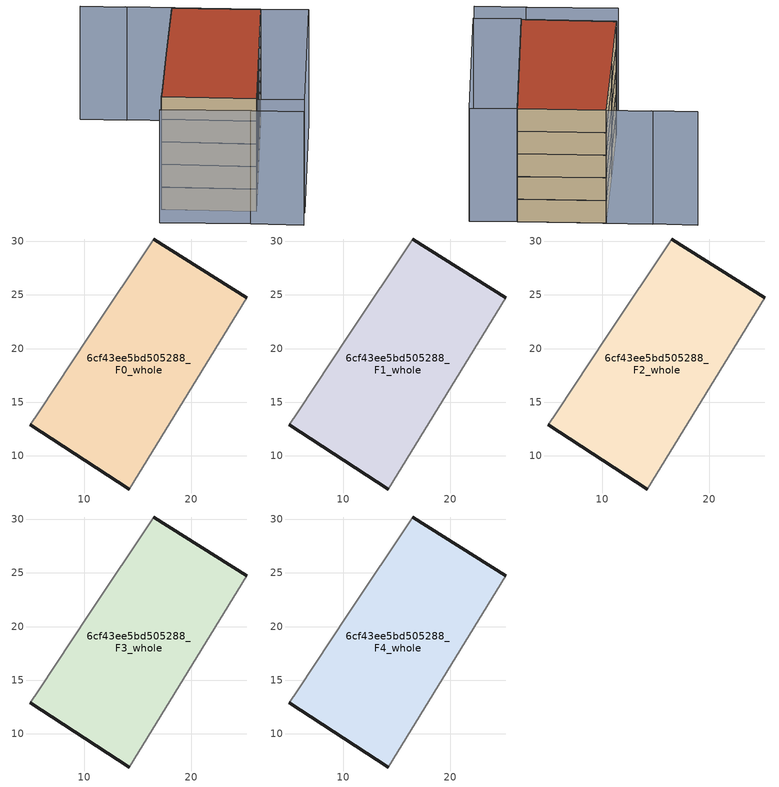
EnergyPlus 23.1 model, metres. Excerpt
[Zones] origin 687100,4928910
6cf43ee5bd505288_F0_whole
 floor ground (EU_floor_Construction): 14.22,6.92 25.16,24.76 16.47,30.21 10.45,21.2 5.78,14.06 4.97,12.91 z0
 wall outside (EU_wall_Construction): 14.22,6.92 4.97,12.91 / 16.47,30.21 25.16,24.76 z0:3
 wall adiabatic (EU_wall_Construction): 4.97,12.91 5.78,14.06 10.45,21.2 16.47,30.21 / 25.16,24.76 14.22,6.92 z0:3
6cf43ee5bd505288_F1_whole
 floor to 6cf43ee5bd505288_F0_whole (EU_floor_Construction): 14.22,6.92 25.15,24.76 16.47,30.21 10.45,21.2 5.77,14.06 4.97,12.91 z3
 wall outside (EU_wall_Construction): 14.22,6.92 4.97,12.91 / 16.47,30.21 25.16,24.76 z3:6
 wall adiabatic (EU_wall_Construction): 4.97,12.91 5.78,14.06 10.45,21.2 16.47,30.21 / 25.16,24.76 14.22,6.92 z3:6
6cf43ee5bd505288_F2_whole
 floor to 6cf43ee5bd505288_F1_whole (EU_floor_Construction): 14.22,6.92 25.15,24.76 16.47,30.21 10.45,21.2 5.77,14.06 4.97,12.91 z6
 wall outside (EU_wall_Construction): 14.22,6.92 4.97,12.91 / 16.47,30.21 25.16,24.76 z6:9
 wall adiabatic (EU_wall_Construction): 4.97,12.91 5.78,14.06 10.45,21.2 16.47,30.21 / 25.16,24.76 14.22,6.92 z6:9
6cf43ee5bd505288_F3_whole
 floor to 6cf43ee5bd505288_F2_whole (EU_floor_Construction): 14.22,6.92 25.15,24.76 16.47,30.21 10.45,21.2 5.77,14.06 4.97,12.91 z9
 wall outside (EU_wall_Construction): 14.22,6.92 4.97,12.91 / 16.47,30.21 25.16,24.76 z9:12
 wall adiabatic (EU_wall_Construction): 4.97,12.91 5.78,14.06 10.45,21.2 16.47,30.21 / 25.16,24.76 14.22,6.92 z9:12
6cf43ee5bd505288_F4_whole
 floor to 6cf43ee5bd505288_F3_whole (EU_floor_Construction): 14.22,6.92 25.15,24.76 16.47,30.21 10.45,21.2 5.77,14.06 4.97,12.91 z12
 wall outside (EU_wall_Construction): 14.22,6.92 4.97,12.91 / 16.47,30.21 25.16,24.76 z12:15
 wall adiabatic (EU_wall_Construction): 4.97,12.91 5.78,14.06 10.45,21.2 16.47,30.21 / 25.16,24.76 14.22,6.92 z12:15
 roof outside (EU_roof_Construction): 25.16,24.76 14.22,6.92 4.97,12.91 5.78,14.06 10.45,21.2 16.47,30.21 z15
shading: 12.18,4.83 17.33,1.55 / 3.23,10.33 12.28,4.77 / 11.99,33.14 16.79,30.01 / 7.58,35.9 12.07,32.97 / 14.15,6.81 25.15,24.76 / 25.15,24.76 29.87,21.87 / 29.87,21.87 18.86,3.92 / 18.86,3.92 14.15,6.81 z0:15
[Building]
EU S2 Campaign: North Axis=0; Terrain=City; Solar Distribution=FullExterior
[Site:Location]
Bologna: Latitude=44.5; Longitude=11.25; Time Zone=1; Elevation=37
[SizingPeriod:WeatherFileDays]
AnnualSizingPeriod: Begin Month=1; Begin Day of Month=1; End Month=12; End Day of Month=31; Day of Week for Start Day=Monday; Use Weather File Daylight Saving Period=No; Use Weather File Rain and Snow Indicators=No
[MATERIAL]
EU_InternalMass_Material: Roughness=MediumRough; Thickness=0.1; Conductivity=1; Density=1800; Specific Heat=900; Thermal Absorptance=0.9; Solar Absorptance=0.7; Visible Absorptance=0.7
[MATERIAL:NOMASS] Roughness=MediumRough; Thermal Absorptance=0.9; Solar Absorptance=0.7; Visible Absorptance=0.7
Name | Thermal Resistance
EU_wall_NoMass | 0.905828
EU_roof_NoMass | 0.37593
EU_floor_NoMass | 0.67114
[CONSTRUCTION]
EU_wall_Construction: EU_wall_NoMass
EU_roof_Construction: EU_roof_NoMass
EU_floor_Construction: EU_floor_NoMass
EU_InternalMass_Construction: EU_InternalMass_Material
[ZONE] Type=1; Multiplier=1; Ceiling Height=autocalculate; Volume=665.055; Floor Area=autocalculate; Part of Total Floor Area=Yes
6cf43ee5bd505288_F0_whole; 6cf43ee5bd505288_F1_whole; 6cf43ee5bd505288_F2_whole; 6cf43ee5bd505288_F3_whole; 6cf43ee5bd505288_F4_whole
[INTERNALMASS] Construction=EU_InternalMass_Construction; Surface Area=221.685
Name | Zone or ZoneList
6cf43ee5bd505288_F0_whole_EU_InternalMass | 6cf43ee5bd505288_F0_whole
6cf43ee5bd505288_F1_whole_EU_InternalMass | 6cf43ee5bd505288_F1_whole
6cf43ee5bd505288_F2_whole_EU_InternalMass | 6cf43ee5bd505288_F2_whole
6cf43ee5bd505288_F3_whole_EU_InternalMass | 6cf43ee5bd505288_F3_whole
6cf43ee5bd505288_F4_whole_EU_InternalMass | 6cf43ee5bd505288_F4_whole
[OTHEREQUIPMENT] Fuel Type=Electricity; Design Level Calculation Method=Watts/Area; Power per Zone Floor Area=1; Fraction Latent=0; Fraction Radiant=0; Fraction Lost=0; Carbon Dioxide Generation Rate=0; EndUse Subcategory=EU_Step8_InternalGains
Name | Zone or ZoneList or Space or SpaceList | Schedule
EU_Step8_InternalGain_6cf43ee5bd505288_F0_whole_f000 | 6cf43ee5bd505288_F0_whole | EU_Step8_GainSchedule_6cf43ee5bd505288_F0_whole_f000
EU_Step8_InternalGain_6cf43ee5bd505288_F1_whole_f000 | 6cf43ee5bd505288_F1_whole | EU_Step8_GainSchedule_6cf43ee5bd505288_F1_whole_f000
EU_Step8_InternalGain_6cf43ee5bd505288_F2_whole_f000 | 6cf43ee5bd505288_F2_whole | EU_Step8_GainSchedule_6cf43ee5bd505288_F2_whole_f000
EU_Step8_InternalGain_6cf43ee5bd505288_F3_whole_f000 | 6cf43ee5bd505288_F3_whole | EU_Step8_GainSchedule_6cf43ee5bd505288_F3_whole_f000
EU_Step8_InternalGain_6cf43ee5bd505288_F4_whole_f000 | 6cf43ee5bd505288_F4_whole | EU_Step8_GainSchedule_6cf43ee5bd505288_F4_whole_f000
[ZONEVENTILATION:DESIGNFLOWRATE] Schedule=EU_AlwaysOn; Design Flow Rate Calculation Method=AirChanges/Hour; Air Changes per Hour=0.73129; Ventilation Type=Natural; Fan Pressure Rise=0; Fan Total Efficiency=1; Constant Term Coefficient=1; Temperature Term Coefficient=0; Velocity Term Coefficient=0; Velocity Squared Term Coefficient=0; Minimum Indoor Temperature=-100; Maximum Indoor Temperature=100; Delta Temperature=-100; Minimum Outdoor Temperature=-100; Maximum Outdoor Temperature=100; Maximum Wind Speed=40
Name | Zone or ZoneList or Space or SpaceList
EU_ConstantAir_6cf43ee5bd505288_F0_whole | 6cf43ee5bd505288_F0_whole
EU_ConstantAir_6cf43ee5bd505288_F1_whole | 6cf43ee5bd505288_F1_whole
EU_ConstantAir_6cf43ee5bd505288_F2_whole | 6cf43ee5bd505288_F2_whole
EU_ConstantAir_6cf43ee5bd505288_F3_whole | 6cf43ee5bd505288_F3_whole
EU_ConstantAir_6cf43ee5bd505288_F4_whole | 6cf43ee5bd505288_F4_whole
[HVACTEMPLATE:THERMOSTAT] Constant Heating Setpoint=20; Constant Cooling Setpoint=50
EU_HeatOnly_6cf43ee5bd505288_F0_whole; EU_HeatOnly_6cf43ee5bd505288_F1_whole; EU_HeatOnly_6cf43ee5bd505288_F2_whole; EU_HeatOnly_6cf43ee5bd505288_F3_whole; EU_HeatOnly_6cf43ee5bd505288_F4_whole
[HVACTEMPLATE:ZONE:IDEALLOADSAIRSYSTEM] System Availability Schedule=EU_AlwaysOn; Maximum Heating Supply Air Temperature=50; Minimum Cooling Supply Air Temperature=13; Maximum Heating Supply Air Humidity Ratio=0.0156; Minimum Cooling Supply Air Humidity Ratio=0.0077; Heating Limit=NoLimit; Cooling Limit=NoLimit; Heating Availability Schedule=EU_AlwaysOn; Cooling Availability Schedule=EU_CoolingOff; Dehumidification Control Type=ConstantSensibleHeatRatio; Cooling Sensible Heat Ratio=0.7; Dehumidification Setpoint=60; Humidification Control Type=None; Humidification Setpoint=30; Outdoor Air Method=None; Outdoor Air Flow Rate per Person=0.00944; Outdoor Air Flow Rate per Zone Floor Area=0; Outdoor Air Flow Rate per Zone=0; Demand Controlled Ventilation Type=None; Outdoor Air Economizer Type=NoEconomizer; Heat Recovery Type=None; Sensible Heat Recovery Effectiveness=0.7; Latent Heat Recovery Effectiveness=0.65
Name | Template Thermostat
6cf43ee5bd505288_F0_whole | EU_HeatOnly_6cf43ee5bd505288_F0_whole
6cf43ee5bd505288_F1_whole | EU_HeatOnly_6cf43ee5bd505288_F1_whole
6cf43ee5bd505288_F2_whole | EU_HeatOnly_6cf43ee5bd505288_F2_whole
6cf43ee5bd505288_F3_whole | EU_HeatOnly_6cf43ee5bd505288_F3_whole
6cf43ee5bd505288_F4_whole | EU_HeatOnly_6cf43ee5bd505288_F4_whole
[SIZING:ZONE] Zone Cooling Design Supply Air Temperature Input Method=SupplyAirTemperature; Zone Cooling Design Supply Air Temperature=13; Zone Heating Design Supply Air Temperature Input Method=SupplyAirTemperature; Zone Heating Design Supply Air Temperature=50; Zone Cooling Design Supply Air Humidity Ratio=0.008; Zone Heating Design Supply Air Humidity Ratio=0.008; Cooling Design Air Flow Method=DesignDay; Cooling Design Air Flow Rate=0; Cooling Minimum Air Flow per Zone Floor Area=0.000762; Cooling Minimum Air Flow=0; Cooling Minimum Air Flow Fraction=0.2; Heating Design Air Flow Method=DesignDay; Heating Design Air Flow Rate=0; Heating Maximum Air Flow per Zone Floor Area=0.002032; Heating Maximum Air Flow=0.141576; Heating Maximum Air Flow Fraction=0.3; Account for Dedicated Outdoor Air System=No; Dedicated Outdoor Air System Control Strategy=NeutralSupplyAir; Dedicated Outdoor Air Low Setpoint Temperature for Design=autosize; Dedicated Outdoor Air High Setpoint Temperature for Design=autosize; Zone Load Sizing Method=Sensible Load Only No Latent Load; Zone Latent Cooling Design Supply Air Humidity Ratio Input Method=HumidityRatioDifference; Zone Cooling Design Supply Air Humidity Ratio Difference=0.005; Zone Latent Heating Design Supply Air Humidity Ratio Input Method=HumidityRatioDifference; Zone Humidification Design Supply Air Humidity Ratio Difference=0.005
6cf43ee5bd505288_F0_whole; 6cf43ee5bd505288_F1_whole; 6cf43ee5bd505288_F2_whole; 6cf43ee5bd505288_F3_whole; 6cf43ee5bd505288_F4_whole
[SCHEDULE:CONSTANT]
Name | Hourly Value
EU_AlwaysOn | 1
EU_CoolingOff | 0
[SCHEDULE:FILE] Column Number=1; Rows to Skip at Top=0; Number of Hours of Data=8760; Column Separator=Comma; Interpolate to Timestep=No; Minutes per Item=60; Adjust Schedule for Daylight Savings=Yes
Name | File
EU_Step8_GainSchedule_6cf43ee5bd505288_F0_whole_f000 | ../../schedules/6cf43ee5bd505288/6cf43ee5bd505288_F0_whole_f000_gain.csv
EU_Step8_GainSchedule_6cf43ee5bd505288_F1_whole_f000 | ../../schedules/6cf43ee5bd505288/6cf43ee5bd505288_F1_whole_f000_gain.csv
EU_Step8_GainSchedule_6cf43ee5bd505288_F2_whole_f000 | ../../schedules/6cf43ee5bd505288/6cf43ee5bd505288_F2_whole_f000_gain.csv
EU_Step8_GainSchedule_6cf43ee5bd505288_F3_whole_f000 | ../../schedules/6cf43ee5bd505288/6cf43ee5bd505288_F3_whole_f000_gain.csv
EU_Step8_GainSchedule_6cf43ee5bd505288_F4_whole_f000 | ../../schedules/6cf43ee5bd505288/6cf43ee5bd505288_F4_whole_f000_gain.csv
